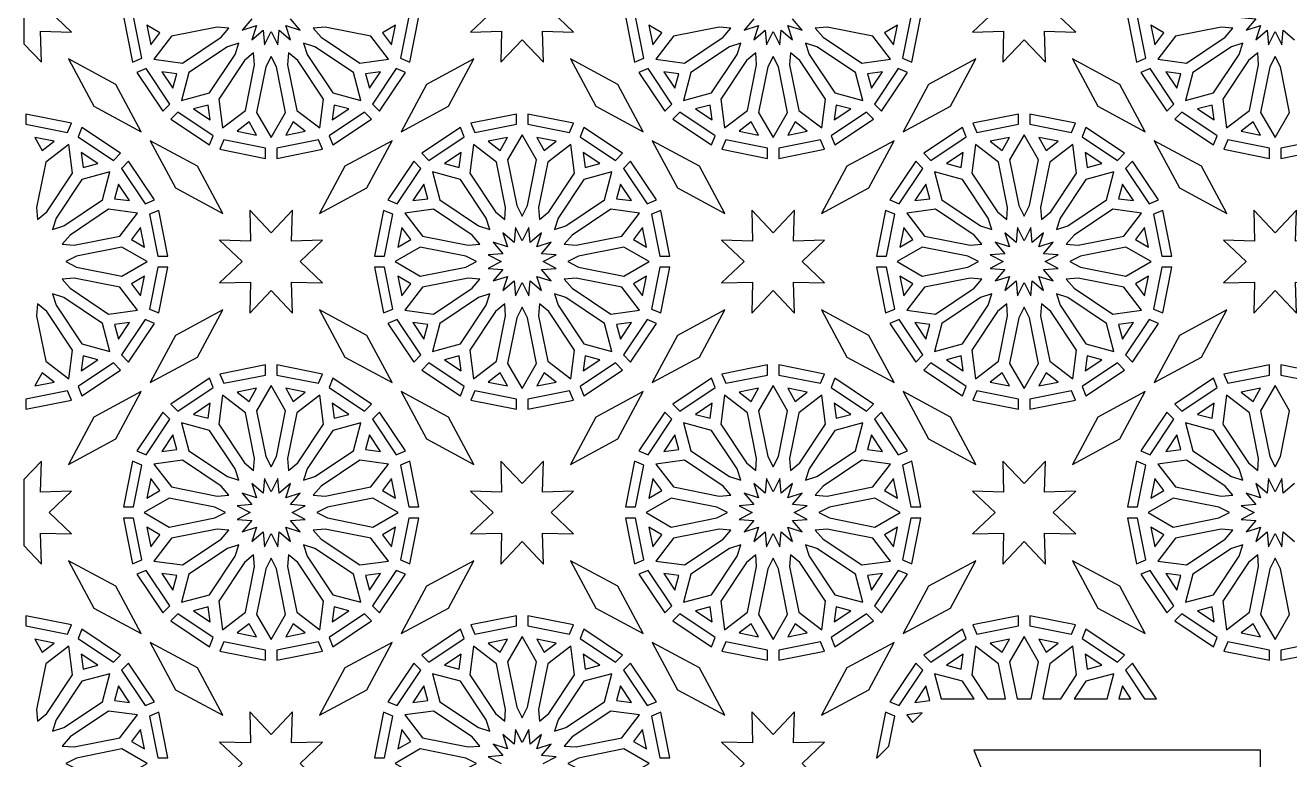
# Model space of a CAD drawing. Header units: millimetres. Extents: x 5 to 1055, y 1035 to 2435.
# Drawn here: x 181.5 to 534.1, y 1946 to 2150.9 of the extents above; entities that cross this region are included whole.
import ezdxf

# ---------------------------------------------------------------- set-up
doc = ezdxf.new("R2010")
doc.units = ezdxf.units.MM
doc.layers.add('CUT', color=1, linetype='CONTINUOUS')

msp = doc.modelspace()

# ---------------------------------------------------------------- linework, layer by layer
at = {"layer": 'CUT'}
for points in [[(181.15, 2145.704), (186.026, 2140.558), (185.793, 2149.207), (194.442, 2148.974), (188.161, 2154.925), (194.442, 2160.876), (185.793, 2160.643), (186.026, 2169.292), (181.15, 2164.146)], [(314.124, 2169.292), (314.357, 2160.643), (305.708, 2160.876), (311.989, 2154.925), (305.708, 2148.974), (314.357, 2149.207), (314.124, 2140.558), (320.075, 2146.839), (326.026, 2140.558), (325.793, 2149.207), (334.442, 2148.974), (328.161, 2154.925), (334.442, 2160.876), (325.793, 2160.643), (326.026, 2169.292), (320.075, 2163.011)], [(454.124, 2169.292), (454.357, 2160.643), (445.708, 2160.876), (451.989, 2154.925), (445.708, 2148.974), (454.357, 2149.207), (454.124, 2140.558), (460.075, 2146.839), (466.026, 2140.558), (465.793, 2149.207), (474.442, 2148.974), (468.161, 2154.925), (474.442, 2160.876), (465.793, 2160.643), (466.026, 2169.292), (460.075, 2163.011)], [(208.884, 2153.35), (211.418, 2140.617), (214.017, 2141.695), (211.699, 2153.35)], [(288.451, 2153.35), (286.133, 2141.695), (288.732, 2140.617), (291.266, 2153.35)], [(348.884, 2153.35), (351.418, 2140.617), (354.017, 2141.695), (351.699, 2153.35)], [(428.451, 2153.35), (426.133, 2141.695), (428.732, 2140.617), (431.266, 2153.35)], [(488.884, 2153.35), (491.418, 2140.617), (494.017, 2141.695), (491.699, 2153.35)], [(219.057, 2148.755), (215.406, 2150.863), (216.49, 2145.41)], [(238.313, 2150.053), (235.002, 2150.321), (222.289, 2147.792), (217.367, 2141.376), (225.384, 2140.321), (236.162, 2147.523)], [(261.837, 2150.053), (263.988, 2147.523), (274.766, 2140.321), (282.783, 2141.376), (277.861, 2147.792), (265.148, 2150.321)], [(284.744, 2150.863), (281.093, 2148.755), (283.66, 2145.41)], [(359.057, 2148.755), (355.406, 2150.863), (356.49, 2145.41)], [(378.313, 2150.053), (375.002, 2150.321), (362.289, 2147.792), (357.367, 2141.376), (365.384, 2140.321), (376.162, 2147.523)], [(401.837, 2150.053), (403.988, 2147.523), (414.766, 2140.321), (422.783, 2141.376), (417.861, 2147.792), (405.148, 2150.321)], [(424.744, 2150.863), (421.093, 2148.755), (423.66, 2145.41)], [(499.057, 2148.755), (495.406, 2150.863), (496.49, 2145.41)], [(518.313, 2150.053), (515.002, 2150.321), (502.289, 2147.792), (497.367, 2141.376), (505.384, 2140.321), (516.162, 2147.523)], [(241.073, 2145.923), (237.911, 2144.903), (227.134, 2137.702), (225.041, 2129.891), (232.852, 2131.984), (240.053, 2142.761)], [(259.077, 2145.923), (260.097, 2142.761), (267.298, 2131.984), (275.109, 2129.891), (273.016, 2137.702), (262.239, 2144.903)], [(381.073, 2145.923), (377.911, 2144.903), (367.134, 2137.702), (365.041, 2129.891), (372.852, 2131.984), (380.053, 2142.761)], [(399.077, 2145.923), (400.097, 2142.761), (407.298, 2131.984), (415.109, 2129.891), (413.016, 2137.702), (402.239, 2144.903)], [(521.073, 2145.923), (517.911, 2144.903), (507.134, 2137.702), (505.041, 2129.891), (512.852, 2131.984), (520.053, 2142.761)], [(206.724, 2134.369), (193.526, 2141.474), (200.631, 2128.276), (213.829, 2121.171)], [(245.203, 2143.163), (242.673, 2141.012), (235.471, 2130.234), (236.526, 2122.217), (242.942, 2127.139), (245.471, 2139.852)], [(250.075, 2142.194), (248.561, 2139.237), (246.032, 2126.525), (250.075, 2119.521), (254.118, 2126.525), (251.589, 2139.237)], [(254.947, 2143.163), (254.679, 2139.852), (257.208, 2127.139), (263.624, 2122.217), (264.679, 2130.234), (257.477, 2141.012)], [(299.519, 2128.276), (306.624, 2141.474), (293.426, 2134.369), (286.321, 2121.171)], [(346.724, 2134.369), (333.526, 2141.474), (340.631, 2128.276), (353.829, 2121.171)], [(385.203, 2143.163), (382.673, 2141.012), (375.471, 2130.234), (376.526, 2122.217), (382.942, 2127.139), (385.471, 2139.852)], [(390.075, 2142.194), (388.561, 2139.237), (386.032, 2126.525), (390.075, 2119.521), (394.118, 2126.525), (391.589, 2139.237)], [(394.947, 2143.163), (394.679, 2139.852), (397.208, 2127.139), (403.624, 2122.217), (404.679, 2130.234), (397.477, 2141.012)], [(439.519, 2128.276), (446.624, 2141.474), (433.426, 2134.369), (426.321, 2121.171)], [(486.724, 2134.369), (473.526, 2141.474), (480.631, 2128.276), (493.829, 2121.171)], [(525.203, 2143.163), (522.673, 2141.012), (515.471, 2130.234), (516.526, 2122.217), (522.942, 2127.139), (525.471, 2139.852)], [(530.075, 2142.194), (528.561, 2139.237), (526.032, 2126.525), (530.075, 2119.521), (534.118, 2126.525), (531.589, 2139.237)], [(212.623, 2137.707), (219.836, 2126.913), (221.825, 2128.903), (215.223, 2138.784)], [(223.779, 2137.355), (219.599, 2137.905), (222.688, 2133.282)], [(280.551, 2137.905), (276.371, 2137.355), (277.462, 2133.282)], [(284.927, 2138.784), (278.325, 2128.903), (280.314, 2126.913), (287.527, 2137.707)], [(352.623, 2137.707), (359.836, 2126.913), (361.825, 2128.903), (355.223, 2138.784)], [(363.779, 2137.355), (359.599, 2137.905), (362.688, 2133.282)], [(420.551, 2137.905), (416.371, 2137.355), (417.462, 2133.282)], [(424.927, 2138.784), (418.325, 2128.903), (420.314, 2126.913), (427.527, 2137.707)], [(492.623, 2137.707), (499.836, 2126.913), (501.825, 2128.903), (495.223, 2138.784)], [(503.779, 2137.355), (499.599, 2137.905), (502.688, 2133.282)], [(222.063, 2124.686), (232.857, 2117.473), (233.934, 2120.073), (224.053, 2126.675)], [(232.505, 2128.629), (228.432, 2127.538), (233.055, 2124.449)], [(276.097, 2126.675), (266.216, 2120.073), (267.293, 2117.473), (278.087, 2124.686)], [(271.718, 2127.538), (267.645, 2128.629), (267.095, 2124.449)], [(362.063, 2124.686), (372.857, 2117.473), (373.934, 2120.073), (364.053, 2126.675)], [(372.505, 2128.629), (368.432, 2127.538), (373.055, 2124.449)], [(416.097, 2126.675), (406.216, 2120.073), (407.293, 2117.473), (418.087, 2124.686)], [(411.718, 2127.538), (407.645, 2128.629), (407.095, 2124.449)], [(502.063, 2124.686), (512.857, 2117.473), (513.934, 2120.073), (504.053, 2126.675)], [(512.505, 2128.629), (508.432, 2127.538), (513.055, 2124.449)], [(194.383, 2123.582), (181.65, 2126.116), (181.65, 2123.301), (193.305, 2120.983)], [(243.905, 2123.907), (240.56, 2121.34), (246.013, 2120.256)], [(256.245, 2123.907), (254.137, 2120.256), (259.59, 2121.34)], [(318.5, 2126.116), (305.767, 2123.582), (306.845, 2120.983), (318.5, 2123.301)], [(334.383, 2123.582), (321.65, 2126.116), (321.65, 2123.301), (333.305, 2120.983)], [(383.905, 2123.907), (380.56, 2121.34), (386.013, 2120.256)], [(396.245, 2123.907), (394.137, 2120.256), (399.59, 2121.34)], [(458.5, 2126.116), (445.767, 2123.582), (446.845, 2120.983), (458.5, 2123.301)], [(474.383, 2123.582), (461.65, 2126.116), (461.65, 2123.301), (473.305, 2120.983)], [(523.905, 2123.907), (520.56, 2121.34), (526.013, 2120.256)], [(184.137, 2119.594), (186.245, 2115.943), (189.59, 2118.51)], [(208.087, 2115.164), (197.293, 2122.377), (196.216, 2119.777), (206.097, 2113.175)], [(302.857, 2122.377), (292.063, 2115.164), (294.053, 2113.175), (303.934, 2119.777)], [(310.56, 2118.51), (313.905, 2115.943), (316.013, 2119.594)], [(320.075, 2097.656), (321.589, 2100.613), (324.118, 2113.325), (320.075, 2120.329), (316.032, 2113.325), (318.561, 2100.613)], [(324.137, 2119.594), (326.245, 2115.943), (329.59, 2118.51)], [(348.087, 2115.164), (337.293, 2122.377), (336.216, 2119.777), (346.097, 2113.175)], [(442.857, 2122.377), (432.063, 2115.164), (434.053, 2113.175), (443.934, 2119.777)], [(450.56, 2118.51), (453.905, 2115.943), (456.013, 2119.594)], [(460.075, 2097.656), (461.589, 2100.613), (464.118, 2113.325), (460.075, 2120.329), (456.032, 2113.325), (458.561, 2100.613)], [(464.137, 2119.594), (466.245, 2115.943), (469.59, 2118.51)], [(488.087, 2115.164), (477.293, 2122.377), (476.216, 2119.777), (486.097, 2113.175)], [(184.947, 2096.687), (187.477, 2098.838), (194.679, 2109.616), (193.624, 2117.633), (187.208, 2112.711), (184.679, 2099.998)], [(223.426, 2105.481), (236.624, 2098.376), (229.519, 2111.574), (216.321, 2118.679)], [(248.5, 2116.549), (236.845, 2118.867), (235.767, 2116.268), (248.5, 2113.734)], [(263.305, 2118.867), (251.65, 2116.549), (251.65, 2113.734), (264.383, 2116.268)], [(270.631, 2111.574), (263.526, 2098.376), (276.724, 2105.481), (283.829, 2118.679)], [(315.203, 2096.687), (315.471, 2099.998), (312.942, 2112.711), (306.526, 2117.633), (305.471, 2109.616), (312.673, 2098.838)], [(324.947, 2096.687), (327.477, 2098.838), (334.679, 2109.616), (333.624, 2117.633), (327.208, 2112.711), (324.679, 2099.998)], [(363.426, 2105.481), (376.624, 2098.376), (369.519, 2111.574), (356.321, 2118.679)], [(388.5, 2116.549), (376.845, 2118.867), (375.767, 2116.268), (388.5, 2113.734)], [(403.305, 2118.867), (391.65, 2116.549), (391.65, 2113.734), (404.383, 2116.268)], [(410.631, 2111.574), (403.526, 2098.376), (416.724, 2105.481), (423.829, 2118.679)], [(455.203, 2096.687), (455.471, 2099.998), (452.942, 2112.711), (446.526, 2117.633), (445.471, 2109.616), (452.673, 2098.838)], [(464.947, 2096.687), (467.477, 2098.838), (474.679, 2109.616), (473.624, 2117.633), (467.208, 2112.711), (464.679, 2099.998)], [(503.426, 2105.481), (516.624, 2098.376), (509.519, 2111.574), (496.321, 2118.679)], [(528.5, 2116.549), (516.845, 2118.867), (515.767, 2116.268), (528.5, 2113.734)], [(531.65, 2113.734), (544.383, 2116.268), (543.305, 2118.867), (531.65, 2116.549)], [(197.095, 2115.401), (197.645, 2111.221), (201.718, 2112.312)], [(217.527, 2102.143), (210.314, 2112.937), (208.325, 2110.947), (214.927, 2101.066)], [(289.836, 2112.937), (282.623, 2102.143), (285.223, 2101.066), (291.825, 2110.947)], [(298.432, 2112.312), (302.505, 2111.221), (303.055, 2115.401)], [(337.095, 2115.401), (337.645, 2111.221), (341.718, 2112.312)], [(357.527, 2102.143), (350.314, 2112.937), (348.325, 2110.947), (354.927, 2101.066)], [(429.836, 2112.937), (422.623, 2102.143), (425.223, 2101.066), (431.825, 2110.947)], [(438.432, 2112.312), (442.505, 2111.221), (443.055, 2115.401)], [(477.095, 2115.401), (477.645, 2111.221), (481.718, 2112.312)], [(497.527, 2102.143), (490.314, 2112.937), (488.325, 2110.947), (494.927, 2101.066)], [(189.077, 2093.927), (192.239, 2094.947), (203.016, 2102.148), (205.109, 2109.959), (197.298, 2107.866), (190.097, 2097.089)], [(311.073, 2093.927), (310.053, 2097.089), (302.852, 2107.866), (295.041, 2109.959), (297.134, 2102.148), (307.911, 2094.947)], [(329.077, 2093.927), (332.239, 2094.947), (343.016, 2102.148), (345.109, 2109.959), (337.298, 2107.866), (330.097, 2097.089)], [(451.073, 2093.927), (450.053, 2097.089), (442.852, 2107.866), (435.041, 2109.959), (437.134, 2102.148), (447.911, 2094.947)], [(469.077, 2093.927), (472.239, 2094.947), (483.016, 2102.148), (485.109, 2109.959), (477.298, 2107.866), (470.097, 2097.089)], [(207.462, 2106.568), (206.371, 2102.495), (210.551, 2101.945)], [(289.599, 2101.945), (293.779, 2102.495), (292.688, 2106.568)], [(347.462, 2106.568), (346.371, 2102.495), (350.551, 2101.945)], [(429.599, 2101.945), (433.779, 2102.495), (432.688, 2106.568)], [(487.462, 2106.568), (486.371, 2102.495), (490.551, 2101.945)], [(191.837, 2089.797), (195.148, 2089.529), (207.861, 2092.058), (212.783, 2098.474), (204.766, 2099.529), (193.988, 2092.327)], [(216.133, 2098.155), (218.451, 2086.5), (221.266, 2086.5), (218.732, 2099.233)], [(244.124, 2099.292), (244.357, 2090.643), (235.708, 2090.876), (241.989, 2084.925), (235.708, 2078.974), (244.357, 2079.207), (244.124, 2070.558), (250.075, 2076.839), (256.026, 2070.558), (255.793, 2079.207), (264.442, 2078.974), (258.161, 2084.925), (264.442, 2090.876), (255.793, 2090.643), (256.026, 2099.292), (250.075, 2093.011)], [(281.418, 2099.233), (278.884, 2086.5), (281.699, 2086.5), (284.017, 2098.155)], [(306.162, 2092.327), (295.384, 2099.529), (287.367, 2098.474), (292.289, 2092.058), (305.002, 2089.529), (308.313, 2089.797)], [(331.837, 2089.797), (335.148, 2089.529), (347.861, 2092.058), (352.783, 2098.474), (344.766, 2099.529), (333.988, 2092.327)], [(356.133, 2098.155), (358.451, 2086.5), (361.266, 2086.5), (358.732, 2099.233)], [(384.124, 2099.292), (384.357, 2090.643), (375.708, 2090.876), (381.989, 2084.925), (375.708, 2078.974), (384.357, 2079.207), (384.124, 2070.558), (390.075, 2076.839), (396.026, 2070.558), (395.793, 2079.207), (404.442, 2078.974), (398.161, 2084.925), (404.442, 2090.876), (395.793, 2090.643), (396.026, 2099.292), (390.075, 2093.011)], [(421.418, 2099.233), (418.884, 2086.5), (421.699, 2086.5), (424.017, 2098.155)], [(446.162, 2092.327), (435.384, 2099.529), (427.367, 2098.474), (432.289, 2092.058), (445.002, 2089.529), (448.313, 2089.797)], [(471.837, 2089.797), (475.148, 2089.529), (487.861, 2092.058), (492.783, 2098.474), (484.766, 2099.529), (473.988, 2092.327)], [(496.133, 2098.155), (498.451, 2086.5), (501.266, 2086.5), (498.732, 2099.233)], [(524.124, 2099.292), (524.357, 2090.643), (515.708, 2090.876), (521.989, 2084.925), (515.708, 2078.974), (524.357, 2079.207), (524.124, 2070.558), (530.075, 2076.839), (536.026, 2070.558), (535.793, 2079.207), (544.442, 2078.974), (538.161, 2084.925), (544.442, 2090.876), (535.793, 2090.643), (536.026, 2099.292), (530.075, 2093.011)], [(213.66, 2094.44), (211.093, 2091.095), (214.744, 2088.987)], [(285.406, 2088.987), (289.057, 2091.095), (286.49, 2094.44)], [(318.182, 2094.443), (317.847, 2090.305), (314.683, 2092.994), (315.957, 2089.043), (312.006, 2090.317), (314.695, 2087.153), (310.557, 2086.818), (314.251, 2084.925), (310.557, 2083.032), (314.695, 2082.697), (312.006, 2079.533), (315.957, 2080.807), (314.683, 2076.856), (317.847, 2079.545), (318.182, 2075.407), (320.075, 2079.101), (321.968, 2075.407), (322.303, 2079.545), (325.467, 2076.856), (324.193, 2080.807), (328.144, 2079.533), (325.455, 2082.697), (329.593, 2083.032), (325.899, 2084.925), (329.593, 2086.818), (325.455, 2087.153), (328.144, 2090.317), (324.193, 2089.043), (325.467, 2092.994), (322.303, 2090.305), (321.968, 2094.443), (320.075, 2090.749)], [(353.66, 2094.44), (351.093, 2091.095), (354.744, 2088.987)], [(425.406, 2088.987), (429.057, 2091.095), (426.49, 2094.44)], [(458.182, 2094.443), (457.847, 2090.305), (454.683, 2092.994), (455.957, 2089.043), (452.006, 2090.317), (454.695, 2087.153), (450.557, 2086.818), (454.251, 2084.925), (450.557, 2083.032), (454.695, 2082.697), (452.006, 2079.533), (455.957, 2080.807), (454.683, 2076.856), (457.847, 2079.545), (458.182, 2075.407), (460.075, 2079.101), (461.968, 2075.407), (462.303, 2079.545), (465.467, 2076.856), (464.193, 2080.807), (468.144, 2079.533), (465.455, 2082.697), (469.593, 2083.032), (465.899, 2084.925), (469.593, 2086.818), (465.455, 2087.153), (468.144, 2090.317), (464.193, 2089.043), (465.467, 2092.994), (462.303, 2090.305), (461.968, 2094.443), (460.075, 2090.749)], [(493.66, 2094.44), (491.093, 2091.095), (494.744, 2088.987)], [(192.806, 2084.925), (195.763, 2083.411), (208.475, 2080.882), (215.479, 2084.925), (208.475, 2088.968), (195.763, 2086.439)], [(307.344, 2084.925), (304.387, 2086.439), (291.675, 2088.968), (284.671, 2084.925), (291.675, 2080.882), (304.387, 2083.411)], [(332.806, 2084.925), (335.763, 2083.411), (348.475, 2080.882), (355.479, 2084.925), (348.475, 2088.968), (335.763, 2086.439)], [(447.344, 2084.925), (444.387, 2086.439), (431.675, 2088.968), (424.671, 2084.925), (431.675, 2080.882), (444.387, 2083.411)], [(472.806, 2084.925), (475.763, 2083.411), (488.475, 2080.882), (495.479, 2084.925), (488.475, 2088.968), (475.763, 2086.439)], [(214.744, 2080.863), (211.093, 2078.755), (213.66, 2075.41)], [(218.451, 2083.35), (216.133, 2071.695), (218.732, 2070.617), (221.266, 2083.35)], [(278.884, 2083.35), (281.418, 2070.617), (284.017, 2071.695), (281.699, 2083.35)], [(289.057, 2078.755), (285.406, 2080.863), (286.49, 2075.41)], [(354.744, 2080.863), (351.093, 2078.755), (353.66, 2075.41)], [(358.451, 2083.35), (356.133, 2071.695), (358.732, 2070.617), (361.266, 2083.35)], [(418.884, 2083.35), (421.418, 2070.617), (424.017, 2071.695), (421.699, 2083.35)], [(429.057, 2078.755), (425.406, 2080.863), (426.49, 2075.41)], [(494.744, 2080.863), (491.093, 2078.755), (493.66, 2075.41)], [(498.451, 2083.35), (496.133, 2071.695), (498.732, 2070.617), (501.266, 2083.35)], [(191.837, 2080.053), (193.988, 2077.523), (204.766, 2070.321), (212.783, 2071.376), (207.861, 2077.792), (195.148, 2080.321)], [(308.313, 2080.053), (305.002, 2080.321), (292.289, 2077.792), (287.367, 2071.376), (295.384, 2070.321), (306.162, 2077.523)], [(331.837, 2080.053), (333.988, 2077.523), (344.766, 2070.321), (352.783, 2071.376), (347.861, 2077.792), (335.148, 2080.321)], [(448.313, 2080.053), (445.002, 2080.321), (432.289, 2077.792), (427.367, 2071.376), (435.384, 2070.321), (446.162, 2077.523)], [(471.837, 2080.053), (473.988, 2077.523), (484.766, 2070.321), (492.783, 2071.376), (487.861, 2077.792), (475.148, 2080.321)], [(189.077, 2075.923), (190.097, 2072.761), (197.298, 2061.984), (205.109, 2059.891), (203.016, 2067.702), (192.239, 2074.903)], [(311.073, 2075.923), (307.911, 2074.903), (297.134, 2067.702), (295.041, 2059.891), (302.852, 2061.984), (310.053, 2072.761)], [(329.077, 2075.923), (330.097, 2072.761), (337.298, 2061.984), (345.109, 2059.891), (343.016, 2067.702), (332.239, 2074.903)], [(451.073, 2075.923), (447.911, 2074.903), (437.134, 2067.702), (435.041, 2059.891), (442.852, 2061.984), (450.053, 2072.761)], [(469.077, 2075.923), (470.097, 2072.761), (477.298, 2061.984), (485.109, 2059.891), (483.016, 2067.702), (472.239, 2074.903)], [(184.947, 2073.163), (184.679, 2069.852), (187.208, 2057.139), (193.624, 2052.217), (194.679, 2060.234), (187.477, 2071.012)], [(229.519, 2058.276), (236.624, 2071.474), (223.426, 2064.369), (216.321, 2051.171)], [(276.724, 2064.369), (263.526, 2071.474), (270.631, 2058.276), (283.829, 2051.171)], [(315.203, 2073.163), (312.673, 2071.012), (305.471, 2060.234), (306.526, 2052.217), (312.942, 2057.139), (315.471, 2069.852)], [(320.075, 2072.194), (318.561, 2069.237), (316.032, 2056.525), (320.075, 2049.521), (324.118, 2056.525), (321.589, 2069.237)], [(324.947, 2073.163), (324.679, 2069.852), (327.208, 2057.139), (333.624, 2052.217), (334.679, 2060.234), (327.477, 2071.012)], [(369.519, 2058.276), (376.624, 2071.474), (363.426, 2064.369), (356.321, 2051.171)], [(416.724, 2064.369), (403.526, 2071.474), (410.631, 2058.276), (423.829, 2051.171)], [(455.203, 2073.163), (452.673, 2071.012), (445.471, 2060.234), (446.526, 2052.217), (452.942, 2057.139), (455.471, 2069.852)], [(460.075, 2072.194), (458.561, 2069.237), (456.032, 2056.525), (460.075, 2049.521), (464.118, 2056.525), (461.589, 2069.237)], [(464.947, 2073.163), (464.679, 2069.852), (467.208, 2057.139), (473.624, 2052.217), (474.679, 2060.234), (467.477, 2071.012)], [(509.519, 2058.276), (516.624, 2071.474), (503.426, 2064.369), (496.321, 2051.171)], [(210.551, 2067.905), (206.371, 2067.355), (207.462, 2063.282)], [(214.927, 2068.784), (208.325, 2058.903), (210.314, 2056.913), (217.527, 2067.707)], [(282.623, 2067.707), (289.836, 2056.913), (291.825, 2058.903), (285.223, 2068.784)], [(293.779, 2067.355), (289.599, 2067.905), (292.688, 2063.282)], [(350.551, 2067.905), (346.371, 2067.355), (347.462, 2063.282)], [(354.927, 2068.784), (348.325, 2058.903), (350.314, 2056.913), (357.527, 2067.707)], [(422.623, 2067.707), (429.836, 2056.913), (431.825, 2058.903), (425.223, 2068.784)], [(433.779, 2067.355), (429.599, 2067.905), (432.688, 2063.282)], [(490.551, 2067.905), (486.371, 2067.355), (487.462, 2063.282)], [(494.927, 2068.784), (488.325, 2058.903), (490.314, 2056.913), (497.527, 2067.707)], [(206.097, 2056.675), (196.216, 2050.073), (197.293, 2047.473), (208.087, 2054.686)], [(201.718, 2057.538), (197.645, 2058.629), (197.095, 2054.449)], [(248.5, 2056.116), (235.767, 2053.582), (236.845, 2050.983), (248.5, 2053.301)], [(264.383, 2053.582), (251.65, 2056.116), (251.65, 2053.301), (263.305, 2050.983)], [(292.063, 2054.686), (302.857, 2047.473), (303.934, 2050.073), (294.053, 2056.675)], [(302.505, 2058.629), (298.432, 2057.538), (303.055, 2054.449)], [(346.097, 2056.675), (336.216, 2050.073), (337.293, 2047.473), (348.087, 2054.686)], [(341.718, 2057.538), (337.645, 2058.629), (337.095, 2054.449)], [(388.5, 2056.116), (375.767, 2053.582), (376.845, 2050.983), (388.5, 2053.301)], [(404.383, 2053.582), (391.65, 2056.116), (391.65, 2053.301), (403.305, 2050.983)], [(432.063, 2054.686), (442.857, 2047.473), (443.934, 2050.073), (434.053, 2056.675)], [(442.505, 2058.629), (438.432, 2057.538), (443.055, 2054.449)], [(486.097, 2056.675), (476.216, 2050.073), (477.293, 2047.473), (488.087, 2054.686)], [(481.718, 2057.538), (477.645, 2058.629), (477.095, 2054.449)], [(528.5, 2056.116), (515.767, 2053.582), (516.845, 2050.983), (528.5, 2053.301)], [(531.65, 2053.301), (543.305, 2050.983), (544.383, 2053.582), (531.65, 2056.116)], [(186.245, 2053.907), (184.137, 2050.256), (189.59, 2051.34)], [(232.857, 2052.377), (222.063, 2045.164), (224.053, 2043.175), (233.934, 2049.777)], [(278.087, 2045.164), (267.293, 2052.377), (266.216, 2049.777), (276.097, 2043.175)], [(313.905, 2053.907), (310.56, 2051.34), (316.013, 2050.256)], [(326.245, 2053.907), (324.137, 2050.256), (329.59, 2051.34)], [(372.857, 2052.377), (362.063, 2045.164), (364.053, 2043.175), (373.934, 2049.777)], [(418.087, 2045.164), (407.293, 2052.377), (406.216, 2049.777), (416.097, 2043.175)], [(453.905, 2053.907), (450.56, 2051.34), (456.013, 2050.256)], [(466.245, 2053.907), (464.137, 2050.256), (469.59, 2051.34)], [(512.857, 2052.377), (502.063, 2045.164), (504.053, 2043.175), (513.934, 2049.777)], [(193.305, 2048.867), (181.65, 2046.549), (181.65, 2043.734), (194.383, 2046.268)], [(240.56, 2048.51), (243.905, 2045.943), (246.013, 2049.594)], [(250.075, 2027.656), (251.589, 2030.613), (254.118, 2043.325), (250.075, 2050.329), (246.032, 2043.325), (248.561, 2030.613)], [(254.137, 2049.594), (256.245, 2045.943), (259.59, 2048.51)], [(318.5, 2046.549), (306.845, 2048.867), (305.767, 2046.268), (318.5, 2043.734)], [(333.305, 2048.867), (321.65, 2046.549), (321.65, 2043.734), (334.383, 2046.268)], [(380.56, 2048.51), (383.905, 2045.943), (386.013, 2049.594)], [(390.075, 2027.656), (391.589, 2030.613), (394.118, 2043.325), (390.075, 2050.329), (386.032, 2043.325), (388.561, 2030.613)], [(394.137, 2049.594), (396.245, 2045.943), (399.59, 2048.51)], [(458.5, 2046.549), (446.845, 2048.867), (445.767, 2046.268), (458.5, 2043.734)], [(473.305, 2048.867), (461.65, 2046.549), (461.65, 2043.734), (474.383, 2046.268)], [(520.56, 2048.51), (523.905, 2045.943), (526.013, 2049.594)], [(530.075, 2027.656), (531.589, 2030.613), (534.118, 2043.325), (530.075, 2050.329), (526.032, 2043.325), (528.561, 2030.613)], [(200.631, 2041.574), (193.526, 2028.376), (206.724, 2035.481), (213.829, 2048.679)], [(228.432, 2042.312), (232.505, 2041.221), (233.055, 2045.401)], [(245.203, 2026.687), (245.471, 2029.998), (242.942, 2042.711), (236.526, 2047.633), (235.471, 2039.616), (242.673, 2028.838)], [(254.947, 2026.687), (257.477, 2028.838), (264.679, 2039.616), (263.624, 2047.633), (257.208, 2042.711), (254.679, 2029.998)], [(267.095, 2045.401), (267.645, 2041.221), (271.718, 2042.312)], [(293.426, 2035.481), (306.624, 2028.376), (299.519, 2041.574), (286.321, 2048.679)], [(340.631, 2041.574), (333.526, 2028.376), (346.724, 2035.481), (353.829, 2048.679)], [(368.432, 2042.312), (372.505, 2041.221), (373.055, 2045.401)], [(385.203, 2026.687), (385.471, 2029.998), (382.942, 2042.711), (376.526, 2047.633), (375.471, 2039.616), (382.673, 2028.838)], [(394.947, 2026.687), (397.477, 2028.838), (404.679, 2039.616), (403.624, 2047.633), (397.208, 2042.711), (394.679, 2029.998)], [(407.095, 2045.401), (407.645, 2041.221), (411.718, 2042.312)], [(433.426, 2035.481), (446.624, 2028.376), (439.519, 2041.574), (426.321, 2048.679)], [(480.631, 2041.574), (473.526, 2028.376), (486.724, 2035.481), (493.829, 2048.679)], [(508.432, 2042.312), (512.505, 2041.221), (513.055, 2045.401)], [(525.203, 2026.687), (525.471, 2029.998), (522.942, 2042.711), (516.526, 2047.633), (515.471, 2039.616), (522.673, 2028.838)], [(219.836, 2042.937), (212.623, 2032.143), (215.223, 2031.066), (221.825, 2040.947)], [(287.527, 2032.143), (280.314, 2042.937), (278.325, 2040.947), (284.927, 2031.066)], [(359.836, 2042.937), (352.623, 2032.143), (355.223, 2031.066), (361.825, 2040.947)], [(427.527, 2032.143), (420.314, 2042.937), (418.325, 2040.947), (424.927, 2031.066)], [(499.836, 2042.937), (492.623, 2032.143), (495.223, 2031.066), (501.825, 2040.947)], [(241.073, 2023.927), (240.053, 2027.089), (232.852, 2037.866), (225.041, 2039.959), (227.134, 2032.148), (237.911, 2024.947)], [(259.077, 2023.927), (262.239, 2024.947), (273.016, 2032.148), (275.109, 2039.959), (267.298, 2037.866), (260.097, 2027.089)], [(381.073, 2023.927), (380.053, 2027.089), (372.852, 2037.866), (365.041, 2039.959), (367.134, 2032.148), (377.911, 2024.947)], [(399.077, 2023.927), (402.239, 2024.947), (413.016, 2032.148), (415.109, 2039.959), (407.298, 2037.866), (400.097, 2027.089)], [(521.073, 2023.927), (520.053, 2027.089), (512.852, 2037.866), (505.041, 2039.959), (507.134, 2032.148), (517.911, 2024.947)], [(219.599, 2031.945), (223.779, 2032.495), (222.688, 2036.568)], [(277.462, 2036.568), (276.371, 2032.495), (280.551, 2031.945)], [(359.599, 2031.945), (363.779, 2032.495), (362.688, 2036.568)], [(417.462, 2036.568), (416.371, 2032.495), (420.551, 2031.945)], [(499.599, 2031.945), (503.779, 2032.495), (502.688, 2036.568)], [(181.15, 2005.704), (186.026, 2000.558), (185.793, 2009.207), (194.442, 2008.974), (188.161, 2014.925), (194.442, 2020.876), (185.793, 2020.643), (186.026, 2029.292), (181.15, 2024.146)], [(211.418, 2029.233), (208.884, 2016.5), (211.699, 2016.5), (214.017, 2028.155)], [(236.162, 2022.327), (225.384, 2029.529), (217.367, 2028.474), (222.289, 2022.058), (235.002, 2019.529), (238.313, 2019.797)], [(261.837, 2019.797), (265.148, 2019.529), (277.861, 2022.058), (282.783, 2028.474), (274.766, 2029.529), (263.988, 2022.327)], [(286.133, 2028.155), (288.451, 2016.5), (291.266, 2016.5), (288.732, 2029.233)], [(314.124, 2029.292), (314.357, 2020.643), (305.708, 2020.876), (311.989, 2014.925), (305.708, 2008.974), (314.357, 2009.207), (314.124, 2000.558), (320.075, 2006.839), (326.026, 2000.558), (325.793, 2009.207), (334.442, 2008.974), (328.161, 2014.925), (334.442, 2020.876), (325.793, 2020.643), (326.026, 2029.292), (320.075, 2023.011)], [(351.418, 2029.233), (348.884, 2016.5), (351.699, 2016.5), (354.017, 2028.155)], [(376.162, 2022.327), (365.384, 2029.529), (357.367, 2028.474), (362.289, 2022.058), (375.002, 2019.529), (378.313, 2019.797)], [(401.837, 2019.797), (405.148, 2019.529), (417.861, 2022.058), (422.783, 2028.474), (414.766, 2029.529), (403.988, 2022.327)], [(426.133, 2028.155), (428.451, 2016.5), (431.266, 2016.5), (428.732, 2029.233)], [(454.124, 2029.292), (454.357, 2020.643), (445.708, 2020.876), (451.989, 2014.925), (445.708, 2008.974), (454.357, 2009.207), (454.124, 2000.558), (460.075, 2006.839), (466.026, 2000.558), (465.793, 2009.207), (474.442, 2008.974), (468.161, 2014.925), (474.442, 2020.876), (465.793, 2020.643), (466.026, 2029.292), (460.075, 2023.011)], [(491.418, 2029.233), (488.884, 2016.5), (491.699, 2016.5), (494.017, 2028.155)], [(516.162, 2022.327), (505.384, 2029.529), (497.367, 2028.474), (502.289, 2022.058), (515.002, 2019.529), (518.313, 2019.797)], [(215.406, 2018.987), (219.057, 2021.095), (216.49, 2024.44)], [(248.182, 2024.443), (247.847, 2020.305), (244.683, 2022.994), (245.957, 2019.043), (242.006, 2020.317), (244.695, 2017.153), (240.557, 2016.818), (244.251, 2014.925), (240.557, 2013.032), (244.695, 2012.697), (242.006, 2009.533), (245.957, 2010.807), (244.683, 2006.856), (247.847, 2009.545), (248.182, 2005.407), (250.075, 2009.101), (251.968, 2005.407), (252.303, 2009.545), (255.467, 2006.856), (254.193, 2010.807), (258.144, 2009.533), (255.455, 2012.697), (259.593, 2013.032), (255.899, 2014.925), (259.593, 2016.818), (255.455, 2017.153), (258.144, 2020.317), (254.193, 2019.043), (255.467, 2022.994), (252.303, 2020.305), (251.968, 2024.443), (250.075, 2020.749)], [(283.66, 2024.44), (281.093, 2021.095), (284.744, 2018.987)], [(355.406, 2018.987), (359.057, 2021.095), (356.49, 2024.44)], [(388.182, 2024.443), (387.847, 2020.305), (384.683, 2022.994), (385.957, 2019.043), (382.006, 2020.317), (384.695, 2017.153), (380.557, 2016.818), (384.251, 2014.925), (380.557, 2013.032), (384.695, 2012.697), (382.006, 2009.533), (385.957, 2010.807), (384.683, 2006.856), (387.847, 2009.545), (388.182, 2005.407), (390.075, 2009.101), (391.968, 2005.407), (392.303, 2009.545), (395.467, 2006.856), (394.193, 2010.807), (398.144, 2009.533), (395.455, 2012.697), (399.593, 2013.032), (395.899, 2014.925), (399.593, 2016.818), (395.455, 2017.153), (398.144, 2020.317), (394.193, 2019.043), (395.467, 2022.994), (392.303, 2020.305), (391.968, 2024.443), (390.075, 2020.749)], [(423.66, 2024.44), (421.093, 2021.095), (424.744, 2018.987)], [(495.406, 2018.987), (499.057, 2021.095), (496.49, 2024.44)], [(237.344, 2014.925), (234.387, 2016.439), (221.675, 2018.968), (214.671, 2014.925), (221.675, 2010.882), (234.387, 2013.411)], [(262.806, 2014.925), (265.763, 2013.411), (278.475, 2010.882), (285.479, 2014.925), (278.475, 2018.968), (265.763, 2016.439)], [(377.344, 2014.925), (374.387, 2016.439), (361.675, 2018.968), (354.671, 2014.925), (361.675, 2010.882), (374.387, 2013.411)], [(402.806, 2014.925), (405.763, 2013.411), (418.475, 2010.882), (425.479, 2014.925), (418.475, 2018.968), (405.763, 2016.439)], [(517.344, 2014.925), (514.387, 2016.439), (501.675, 2018.968), (494.671, 2014.925), (501.675, 2010.882), (514.387, 2013.411)], [(208.884, 2013.35), (211.418, 2000.617), (214.017, 2001.695), (211.699, 2013.35)], [(219.057, 2008.755), (215.406, 2010.863), (216.49, 2005.41)], [(238.313, 2010.053), (235.002, 2010.321), (222.289, 2007.792), (217.367, 2001.376), (225.384, 2000.321), (236.162, 2007.523)], [(261.837, 2010.053), (263.988, 2007.523), (274.766, 2000.321), (282.783, 2001.376), (277.861, 2007.792), (265.148, 2010.321)], [(284.744, 2010.863), (281.093, 2008.755), (283.66, 2005.41)], [(288.451, 2013.35), (286.133, 2001.695), (288.732, 2000.617), (291.266, 2013.35)], [(348.884, 2013.35), (351.418, 2000.617), (354.017, 2001.695), (351.699, 2013.35)], [(359.057, 2008.755), (355.406, 2010.863), (356.49, 2005.41)], [(378.313, 2010.053), (375.002, 2010.321), (362.289, 2007.792), (357.367, 2001.376), (365.384, 2000.321), (376.162, 2007.523)], [(401.837, 2010.053), (403.988, 2007.523), (414.766, 2000.321), (422.783, 2001.376), (417.861, 2007.792), (405.148, 2010.321)], [(424.744, 2010.863), (421.093, 2008.755), (423.66, 2005.41)], [(428.451, 2013.35), (426.133, 2001.695), (428.732, 2000.617), (431.266, 2013.35)], [(488.884, 2013.35), (491.418, 2000.617), (494.017, 2001.695), (491.699, 2013.35)], [(499.057, 2008.755), (495.406, 2010.863), (496.49, 2005.41)], [(518.313, 2010.053), (515.002, 2010.321), (502.289, 2007.792), (497.367, 2001.376), (505.384, 2000.321), (516.162, 2007.523)], [(241.073, 2005.923), (237.911, 2004.903), (227.134, 1997.702), (225.041, 1989.891), (232.852, 1991.984), (240.053, 2002.761)], [(245.203, 2003.163), (242.673, 2001.012), (235.471, 1990.234), (236.526, 1982.217), (242.942, 1987.139), (245.471, 1999.852)], [(254.947, 2003.163), (254.679, 1999.852), (257.208, 1987.139), (263.624, 1982.217), (264.679, 1990.234), (257.477, 2001.012)], [(259.077, 2005.923), (260.097, 2002.761), (267.298, 1991.984), (275.109, 1989.891), (273.016, 1997.702), (262.239, 2004.903)], [(381.073, 2005.923), (377.911, 2004.903), (367.134, 1997.702), (365.041, 1989.891), (372.852, 1991.984), (380.053, 2002.761)], [(385.203, 2003.163), (382.673, 2001.012), (375.471, 1990.234), (376.526, 1982.217), (382.942, 1987.139), (385.471, 1999.852)], [(394.947, 2003.163), (394.679, 1999.852), (397.208, 1987.139), (403.624, 1982.217), (404.679, 1990.234), (397.477, 2001.012)], [(399.077, 2005.923), (400.097, 2002.761), (407.298, 1991.984), (415.109, 1989.891), (413.016, 1997.702), (402.239, 2004.903)], [(521.073, 2005.923), (517.911, 2004.903), (507.134, 1997.702), (505.041, 1989.891), (512.852, 1991.984), (520.053, 2002.761)], [(525.203, 2003.163), (522.673, 2001.012), (515.471, 1990.234), (516.526, 1982.217), (522.942, 1987.139), (525.471, 1999.852)], [(206.724, 1994.369), (193.526, 2001.474), (200.631, 1988.276), (213.829, 1981.171)], [(250.075, 2002.194), (248.561, 1999.237), (246.032, 1986.525), (250.075, 1979.521), (254.118, 1986.525), (251.589, 1999.237)], [(299.519, 1988.276), (306.624, 2001.474), (293.426, 1994.369), (286.321, 1981.171)], [(346.724, 1994.369), (333.526, 2001.474), (340.631, 1988.276), (353.829, 1981.171)], [(390.075, 2002.194), (388.561, 1999.237), (386.032, 1986.525), (390.075, 1979.521), (394.118, 1986.525), (391.589, 1999.237)], [(439.519, 1988.276), (446.624, 2001.474), (433.426, 1994.369), (426.321, 1981.171)], [(486.724, 1994.369), (473.526, 2001.474), (480.631, 1988.276), (493.829, 1981.171)], [(530.075, 2002.194), (528.561, 1999.237), (526.032, 1986.525), (530.075, 1979.521), (534.118, 1986.525), (531.589, 1999.237)], [(212.623, 1997.707), (219.836, 1986.913), (221.825, 1988.903), (215.223, 1998.784)], [(223.779, 1997.355), (219.599, 1997.905), (222.688, 1993.282)], [(280.551, 1997.905), (276.371, 1997.355), (277.462, 1993.282)], [(284.927, 1998.784), (278.325, 1988.903), (280.314, 1986.913), (287.527, 1997.707)], [(352.623, 1997.707), (359.836, 1986.913), (361.825, 1988.903), (355.223, 1998.784)], [(363.779, 1997.355), (359.599, 1997.905), (362.688, 1993.282)], [(420.551, 1997.905), (416.371, 1997.355), (417.462, 1993.282)], [(424.927, 1998.784), (418.325, 1988.903), (420.314, 1986.913), (427.527, 1997.707)], [(492.623, 1997.707), (499.836, 1986.913), (501.825, 1988.903), (495.223, 1998.784)], [(503.779, 1997.355), (499.599, 1997.905), (502.688, 1993.282)], [(194.383, 1983.582), (181.65, 1986.116), (181.65, 1983.301), (193.305, 1980.983)], [(222.063, 1984.686), (232.857, 1977.473), (233.934, 1980.073), (224.053, 1986.675)], [(232.505, 1988.629), (228.432, 1987.538), (233.055, 1984.449)], [(276.097, 1986.675), (266.216, 1980.073), (267.293, 1977.473), (278.087, 1984.686)], [(271.718, 1987.538), (267.645, 1988.629), (267.095, 1984.449)], [(318.5, 1986.116), (305.767, 1983.582), (306.845, 1980.983), (318.5, 1983.301)], [(334.383, 1983.582), (321.65, 1986.116), (321.65, 1983.301), (333.305, 1980.983)], [(362.063, 1984.686), (372.857, 1977.473), (373.934, 1980.073), (364.053, 1986.675)], [(372.505, 1988.629), (368.432, 1987.538), (373.055, 1984.449)], [(416.097, 1986.675), (406.216, 1980.073), (407.293, 1977.473), (418.087, 1984.686)], [(411.718, 1987.538), (407.645, 1988.629), (407.095, 1984.449)], [(458.5, 1986.116), (445.767, 1983.582), (446.845, 1980.983), (458.5, 1983.301)], [(474.383, 1983.582), (461.65, 1986.116), (461.65, 1983.301), (473.305, 1980.983)], [(502.063, 1984.686), (512.857, 1977.473), (513.934, 1980.073), (504.053, 1986.675)], [(512.505, 1988.629), (508.432, 1987.538), (513.055, 1984.449)], [(208.087, 1975.164), (197.293, 1982.377), (196.216, 1979.777), (206.097, 1973.175)], [(243.905, 1983.907), (240.56, 1981.34), (246.013, 1980.256)], [(256.245, 1983.907), (254.137, 1980.256), (259.59, 1981.34)], [(302.857, 1982.377), (292.063, 1975.164), (294.053, 1973.175), (303.934, 1979.777)], [(348.087, 1975.164), (337.293, 1982.377), (336.216, 1979.777), (346.097, 1973.175)], [(383.905, 1983.907), (380.56, 1981.34), (386.013, 1980.256)], [(396.245, 1983.907), (394.137, 1980.256), (399.59, 1981.34)], [(442.857, 1982.377), (432.063, 1975.164), (434.053, 1973.175), (443.934, 1979.777)], [(488.087, 1975.164), (477.293, 1982.377), (476.216, 1979.777), (486.097, 1973.175)], [(523.905, 1983.907), (520.56, 1981.34), (526.013, 1980.256)], [(184.137, 1979.594), (186.245, 1975.943), (189.59, 1978.51)], [(223.426, 1965.481), (236.624, 1958.376), (229.519, 1971.574), (216.321, 1978.679)], [(248.5, 1976.549), (236.845, 1978.867), (235.767, 1976.268), (248.5, 1973.734)], [(263.305, 1978.867), (251.65, 1976.549), (251.65, 1973.734), (264.383, 1976.268)], [(270.631, 1971.574), (263.526, 1958.376), (276.724, 1965.481), (283.829, 1978.679)], [(310.56, 1978.51), (313.905, 1975.943), (316.013, 1979.594)], [(320.075, 1957.656), (321.589, 1960.613), (324.118, 1973.325), (320.075, 1980.329), (316.032, 1973.325), (318.561, 1960.613)], [(324.137, 1979.594), (326.245, 1975.943), (329.59, 1978.51)], [(363.426, 1965.481), (376.624, 1958.376), (369.519, 1971.574), (356.321, 1978.679)], [(388.5, 1976.549), (376.845, 1978.867), (375.767, 1976.268), (388.5, 1973.734)], [(403.305, 1978.867), (391.65, 1976.549), (391.65, 1973.734), (404.383, 1976.268)], [(410.631, 1971.574), (403.526, 1958.376), (416.724, 1965.481), (423.829, 1978.679)], [(450.56, 1978.51), (453.905, 1975.943), (456.013, 1979.594)], [(462.064, 1963), (464.118, 1973.325), (460.075, 1980.329), (456.032, 1973.325), (458.086, 1963)], [(464.137, 1979.594), (466.245, 1975.943), (469.59, 1978.51)], [(528.5, 1976.549), (516.845, 1978.867), (515.767, 1976.268), (528.5, 1973.734)], [(531.65, 1973.734), (544.383, 1976.268), (543.305, 1978.867), (531.65, 1976.549)], [(184.947, 1956.687), (187.477, 1958.838), (194.679, 1969.616), (193.624, 1977.633), (187.208, 1972.711), (184.679, 1959.998)], [(197.095, 1975.401), (197.645, 1971.221), (201.718, 1972.312)], [(298.432, 1972.312), (302.505, 1971.221), (303.055, 1975.401)], [(315.203, 1956.687), (315.471, 1959.998), (312.942, 1972.711), (306.526, 1977.633), (305.471, 1969.616), (312.673, 1958.838)], [(324.947, 1956.687), (327.477, 1958.838), (334.679, 1969.616), (333.624, 1977.633), (327.208, 1972.711), (324.679, 1959.998)], [(337.095, 1975.401), (337.645, 1971.221), (341.718, 1972.312)], [(438.432, 1972.312), (442.505, 1971.221), (443.055, 1975.401)], [(454.874, 1963), (452.942, 1972.711), (446.526, 1977.633), (445.471, 1969.616), (449.892, 1963)], [(470.258, 1963), (474.679, 1969.616), (473.624, 1977.633), (467.208, 1972.711), (465.276, 1963)], [(477.095, 1975.401), (477.645, 1971.221), (481.718, 1972.312)], [(217.527, 1962.143), (210.314, 1972.937), (208.325, 1970.947), (214.927, 1961.066)], [(289.836, 1972.937), (282.623, 1962.143), (285.223, 1961.066), (291.825, 1970.947)], [(357.527, 1962.143), (350.314, 1972.937), (348.325, 1970.947), (354.927, 1961.066)], [(429.836, 1972.937), (422.623, 1962.143), (425.223, 1961.066), (431.825, 1970.947)], [(496.955, 1963), (490.314, 1972.937), (488.325, 1970.947), (493.634, 1963)], [(189.077, 1953.927), (192.239, 1954.947), (203.016, 1962.148), (205.109, 1969.959), (197.298, 1967.866), (190.097, 1957.089)], [(311.073, 1953.927), (310.053, 1957.089), (302.852, 1967.866), (295.041, 1969.959), (297.134, 1962.148), (307.911, 1954.947)], [(329.077, 1953.927), (332.239, 1954.947), (343.016, 1962.148), (345.109, 1969.959), (337.298, 1967.866), (330.097, 1957.089)], [(446.104, 1963), (442.852, 1967.866), (435.041, 1969.959), (436.906, 1963)], [(483.244, 1963), (485.109, 1969.959), (477.298, 1967.866), (474.046, 1963)], [(207.462, 1966.568), (206.371, 1962.495), (210.551, 1961.945)], [(289.599, 1961.945), (293.779, 1962.495), (292.688, 1966.568)], [(347.462, 1966.568), (346.371, 1962.495), (350.551, 1961.945)], [(429.599, 1961.945), (433.779, 1962.495), (432.688, 1966.568)], [(489.846, 1963), (487.462, 1966.568), (486.506, 1963)], [(191.837, 1949.797), (195.148, 1949.529), (207.861, 1952.058), (212.783, 1958.474), (204.766, 1959.529), (193.988, 1952.327)], [(216.133, 1958.155), (218.451, 1946.5), (221.266, 1946.5), (218.732, 1959.233)], [(244.124, 1959.292), (244.357, 1950.643), (235.708, 1950.876), (241.989, 1944.925), (235.708, 1938.974), (244.357, 1939.207), (244.124, 1930.558), (250.075, 1936.839), (256.026, 1930.558), (255.793, 1939.207), (264.442, 1938.974), (258.161, 1944.925), (264.442, 1950.876), (255.793, 1950.643), (256.026, 1959.292), (250.075, 1953.011)], [(281.418, 1959.233), (278.884, 1946.5), (281.699, 1946.5), (284.017, 1958.155)], [(306.162, 1952.327), (295.384, 1959.529), (287.367, 1958.474), (292.289, 1952.058), (305.002, 1949.529), (308.313, 1949.797)], [(331.837, 1949.797), (335.148, 1949.529), (347.861, 1952.058), (352.783, 1958.474), (344.766, 1959.529), (333.988, 1952.327)], [(356.133, 1958.155), (358.451, 1946.5), (361.266, 1946.5), (358.732, 1959.233)], [(384.124, 1959.292), (384.357, 1950.643), (375.708, 1950.876), (381.989, 1944.925), (375.708, 1938.974), (384.357, 1939.207), (384.124, 1930.558), (390.075, 1936.839), (396.026, 1930.558), (395.793, 1939.207), (404.442, 1938.974), (398.161, 1944.925), (404.442, 1950.876), (395.793, 1950.643), (396.026, 1959.292), (390.075, 1953.011)], [(422.344, 1949.741), (424.017, 1958.155), (421.418, 1959.233), (418.884, 1946.5), (419.103, 1946.5)], [(431.639, 1959.036), (427.367, 1958.474), (428.977, 1956.374)], [(213.66, 1954.44), (211.093, 1951.095), (214.744, 1948.987)], [(285.406, 1948.987), (289.057, 1951.095), (286.49, 1954.44)], [(353.66, 1954.44), (351.093, 1951.095), (354.744, 1948.987)], [(192.806, 1944.925), (195.763, 1943.411), (208.475, 1940.882), (215.479, 1944.925), (208.475, 1948.968), (195.763, 1946.439)], [(307.344, 1944.925), (304.387, 1946.439), (291.675, 1948.968), (284.671, 1944.925), (291.675, 1940.882), (304.387, 1943.411)], [(332.806, 1944.925), (335.763, 1943.411), (348.475, 1940.882), (355.479, 1944.925), (348.475, 1948.968), (335.763, 1946.439)], [(525.95, 1948.6), (446.033, 1948.6), (453.426, 1930.75), (525.95, 1930.75)]]:
    msp.add_lwpolyline(points, close=True, dxfattribs=at)
for points in [[(535.467, 2162.994), (532.303, 2160.305), (531.968, 2164.443), (530.075, 2160.749), (528.182, 2164.443), (527.847, 2160.305), (524.683, 2162.994), (525.957, 2159.043), (522.006, 2160.317), (524.695, 2157.153), (520.557, 2156.818), (524.251, 2154.925), (520.557, 2153.032), (524.695, 2152.697), (522.006, 2149.533), (525.957, 2150.807), (524.683, 2146.856), (527.847, 2149.545), (528.182, 2145.407), (530.075, 2149.101), (531.968, 2145.407), (532.303, 2149.545), (535.467, 2146.856)], [(244.695, 2152.697), (242.006, 2149.533), (245.957, 2150.807), (244.683, 2146.856), (247.847, 2149.545), (248.182, 2145.407), (250.075, 2149.101), (251.968, 2145.407), (252.303, 2149.545), (255.467, 2146.856), (254.193, 2150.807), (258.144, 2149.533), (255.455, 2152.697)], [(384.695, 2152.697), (382.006, 2149.533), (385.957, 2150.807), (384.683, 2146.856), (387.847, 2149.545), (388.182, 2145.407), (390.075, 2149.101), (391.968, 2145.407), (392.303, 2149.545), (395.467, 2146.856), (394.193, 2150.807), (398.144, 2149.533), (395.455, 2152.697)], [(535.467, 2022.994), (532.303, 2020.305), (531.968, 2024.443), (530.075, 2020.749), (528.182, 2024.443), (527.847, 2020.305), (524.683, 2022.994), (525.957, 2019.043), (522.006, 2020.317), (524.695, 2017.153), (520.557, 2016.818), (524.251, 2014.925), (520.557, 2013.032), (524.695, 2012.697), (522.006, 2009.533), (525.957, 2010.807), (524.683, 2006.856), (527.847, 2009.545), (528.182, 2005.407), (530.075, 2009.101), (531.968, 2005.407), (532.303, 2009.545), (535.467, 2006.856)], [(325.899, 1944.925), (329.593, 1946.818), (325.455, 1947.153), (328.144, 1950.317), (324.193, 1949.043), (325.467, 1952.994), (322.303, 1950.305), (321.968, 1954.443), (320.075, 1950.749), (318.182, 1954.443), (317.847, 1950.305), (314.683, 1952.994), (315.957, 1949.043), (312.006, 1950.317), (314.695, 1947.153), (310.557, 1946.818), (314.251, 1944.925)]]:
    msp.add_lwpolyline(points, dxfattribs=at)

doc.saveas('drawing.dxf')
